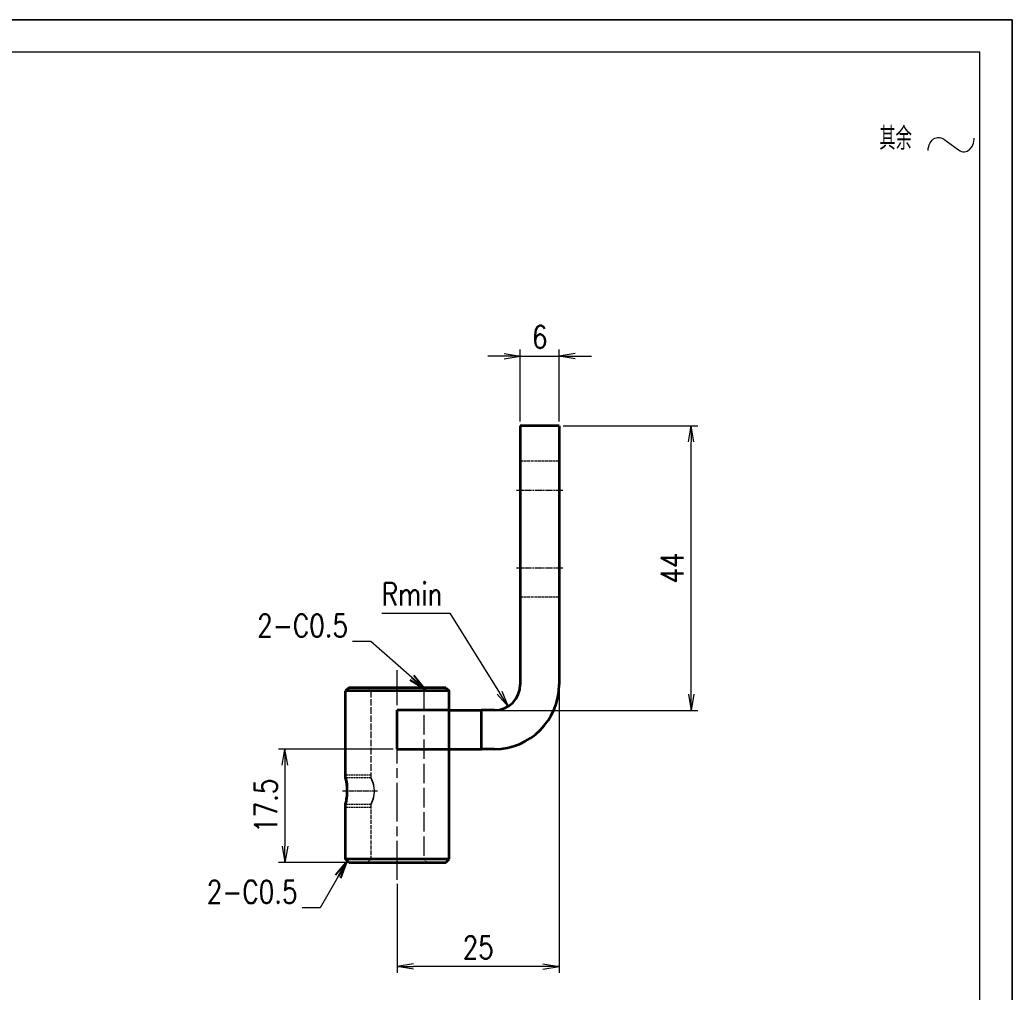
# Model space of a CAD drawing. Header units: inches. Extents: x 269 to 10986, y 1043 to 4337.
# Drawn here: x 7644 to 7797.4, y 3644 to 3794.4 of the extents above; entities that cross this region are included whole.
import ezdxf

# ---------------------------------------------------------------- set-up
doc = ezdxf.new("R2010")
doc.units = ezdxf.units.IN
doc.header["$MEASUREMENT"] = 0
for name, pattern in [('AM_ISO02W050x2', [3.75, 3, -0.75]), ('AM_ISO08W050x2', [9, 6, -0.75, 1.5, -0.75]), ('DOT2', [0.125, 0, -0.125])]:
    doc.linetypes.add(name, pattern=pattern)
doc.layers.add('DIM', color=3, linetype='Continuous')
for name, color, linetype, lineweight in [('中心线', 2, 'AM_ISO08W050x2', 18), ('图框', 7, 'Continuous', 18), ('标注线', 3, 'Continuous', 18), ('粗实线', 7, 'Continuous', 35), ('虚线', 1, 'AM_ISO02W050x2', 18)]:
    doc.layers.add(name, color=color, linetype=linetype, lineweight=lineweight)
doc.layers.add('打印', color=7, linetype='Continuous', lineweight=15, plot=False)
doc.layers.add('打印-禁用', color=7, linetype='Continuous', lineweight=15, plot=False)
doc.styles.add('DIM', font='romans.shx', dxfattribs={"width": 0.8, "bigfont": 'bigfont.shx'})
doc.styles.add('机械长仿宋', font='gbenor.shx', dxfattribs={"height": 1, "bigfont": 'gbcbig.shx'})
doc.dimstyles.new('XR 1-1', dxfattribs={"dimtxt": 3.5, "dimasz": 2.5, "dimexe": 1, "dimexo": 0.625, "dimgap": 1.2, "dimtad": 1, "dimtoh": 1, "dimdsep": 46, "dimtxsty": 'DIM', "dimblk": 'OPEN', "dimcen": 0, "dimclrd": 8, "dimclre": 8, "dimclrt": 2, "dimazin": 2, "dimtfac": 0.5, "dimtmove": 0, "dimatfit": 3, "dimldrblk": 'OPEN', "dimfxl": 0, "dimtolj": 2, "dimlwd": 18, "dimlwe": 18, "dimarcsym": 0})
doc.dimstyles.new('XR 1-1$0', dxfattribs={"dimtxt": 3.5, "dimasz": 2.5, "dimexe": 1, "dimexo": 0.625, "dimgap": 1.2, "dimtad": 1, "dimzin": 9, "dimdsep": 46, "dimtxsty": 'DIM', "dimblk": 'OPEN', "dimcen": 0, "dimclrd": 8, "dimclre": 8, "dimclrt": 2, "dimazin": 2, "dimtfac": 0.5, "dimtmove": 0, "dimatfit": 3, "dimldrblk": 'OPEN', "dimfxl": 0, "dimtolj": 2, "dimlwd": 18, "dimlwe": 18, "dimarcsym": 0})
doc.dimstyles.new('XR 1-1$4', dxfattribs={"dimtxt": 3.5, "dimasz": 2.5, "dimexe": 1, "dimexo": 0.625, "dimgap": 1.2, "dimtad": 1, "dimtoh": 1, "dimdsep": 46, "dimtxsty": 'DIM', "dimblk": 'OPEN', "dimcen": 0, "dimclrd": 8, "dimclre": 8, "dimclrt": 2, "dimazin": 2, "dimtfac": 0.5, "dimtofl": 0, "dimtmove": 0, "dimatfit": 3, "dimldrblk": 'OPEN', "dimfxl": 0, "dimtolj": 2, "dimlwd": 18, "dimlwe": 18, "dimarcsym": 0})

# ---------------------------------------------------------------- blocks, each defined once
blk = doc.blocks.new('GZDEH零件A3图框V01版')
at = {"layer": '图框', "linetype": 'Continuous'}
for p, q in [((3272.49, -1554.46), (2882.49, -1554.46)), ((3272.49, -1832.96), (3272.49, -1554.46))]:
    blk.add_line(p, q, dxfattribs=at)
at = {"layer": '打印-禁用', "linetype": 'Continuous'}
for p, q in [((3277.49, -1549.46), (2857.49, -1549.46)), ((3277.49, -1846.46), (3277.49, -1549.46))]:
    blk.add_line(p, q, dxfattribs=at)
blk = doc.blocks.new('DEH A3')
at = {"layer": '图框'}
blk.add_blockref('GZDEH零件A3图框V01版', (-2857.49, 1846.46), dxfattribs=at)
blk = doc.blocks.new('其余不去材料')
at = {"layer": '标注线', "color": 2, "lineweight": 13}
for points in [[(0, 0.17), (0.01, 0.48), (0.07, 0.79), (0.16, 1.09), (0.28, 1.36), (0.44, 1.6), (0.62, 1.8), (0.82, 1.97), (1.04, 2.09), (1.26, 2.17), (1.49, 2.21), (1.72, 2.21), (1.94, 2.17), (2.37, 1.97), (2.41, 1.95)], [(2.41, 1.95), (3.55, 1.11), (4.7, 0.27)], [(4.7, 0.27), (4.91, 0.14), (5.14, 0.05), (5.37, 0), (5.6, 0), (5.82, 0.04), (6.04, 0.11), (6.45, 0.38), (6.79, 0.8), (7.02, 1.34), (7.11, 1.95), (7.11, 2.09)]]:
    blk.add_lwpolyline(points, dxfattribs=at)
at = {"layer": '标注线', "color": 7, "linetype": 'DOT2', "style": '机械长仿宋'}
blk.add_text('其余', height=3.5, dxfattribs=at).set_placement((-7.56, 0.3))
blk = doc.blocks.new('_Open')
at = {"color": 0, "linetype": 'ByBlock', "lineweight": -2}
for p, q in [((-1, 0.167), (0, 0)), ((-1, -0.167), (0, 0)), ((0, 0), (-1, 0))]:
    blk.add_line(p, q, dxfattribs=at)
blk = doc.blocks.new('*D93')
at = {"layer": 'Defpoints', "color": 0, "transparency": 16777216}
for p in [(7727.35, 3742.38), (7721.35, 3731.61), (7727.35, 3731.61)]:
    blk.add_point(p, dxfattribs=at)
at = {"layer": 'DIM', "color": 8, "lineweight": 18, "transparency": 16777216}
for p, q in [((7721.35, 3732.24), (7721.35, 3743.38)), ((7727.35, 3732.24), (7727.35, 3743.38)), ((7718.85, 3742.38), (7716.35, 3742.38)), ((7721.35, 3742.38), (7727.35, 3742.38)), ((7729.85, 3742.38), (7732.35, 3742.38))]:
    blk.add_line(p, q, dxfattribs=at)
at = {"layer": 'DIM', "color": 8, "lineweight": 18, "transparency": 16777216, "xscale": 2.5, "yscale": 2.5, "zscale": 2.5}
blk.add_blockref('_Open', (7721.35, 3742.38), dxfattribs=at)
at = {"layer": 'DIM', "color": 8, "lineweight": 18, "transparency": 16777216, "xscale": 2.5, "yscale": 2.5, "zscale": 2.5, "rotation": 180}
blk.add_blockref('_Open', (7727.35, 3742.38), dxfattribs=at)
at = {"layer": 'DIM', "color": 2, "transparency": 16777216, "insert": (7724.35, 3745.33), "char_height": 3.5, "attachment_point": 5, "style": 'DIM'}
blk.add_mtext('\\A2;6', dxfattribs=at)
blk = doc.blocks.new('*D94')
at = {"layer": 'Defpoints', "color": 0, "transparency": 16777216}
for p in [(7727.35, 3731.61), (7747.78, 3731.61), (7717.35, 3687.61)]:
    blk.add_point(p, dxfattribs=at)
at = {"layer": 'DIM', "color": 8, "lineweight": 18, "transparency": 16777216}
for p, q in [((7727.98, 3731.61), (7748.78, 3731.61)), ((7747.78, 3690.11), (7747.78, 3729.11)), ((7717.98, 3687.61), (7748.78, 3687.61))]:
    blk.add_line(p, q, dxfattribs=at)
at = {"layer": 'DIM', "color": 8, "lineweight": 18, "transparency": 16777216, "xscale": 2.5, "yscale": 2.5, "zscale": 2.5}
for p, rotation in [((7747.78, 3731.61), 90), ((7747.78, 3687.61), 270)]:
    blk.add_blockref('_Open', p, dxfattribs=dict(at, rotation=rotation))
at = {"layer": 'DIM', "color": 2, "transparency": 16777216, "insert": (7744.83, 3709.61), "char_height": 3.5, "attachment_point": 5, "rotation": 90, "style": 'DIM'}
blk.add_mtext('\\A2;44', dxfattribs=at)
blk = doc.blocks.new('*D95')
at = {"layer": 'Defpoints', "color": 0, "transparency": 16777216}
for p in [(7727.35, 3691.61), (7702.35, 3661.41), (7702.35, 3648.01)]:
    blk.add_point(p, dxfattribs=at)
at = {"layer": 'DIM', "color": 8, "lineweight": 18, "transparency": 16777216}
for p, q in [((7727.35, 3690.99), (7727.35, 3647.01)), ((7702.35, 3660.79), (7702.35, 3647.01)), ((7724.85, 3648.01), (7704.85, 3648.01))]:
    blk.add_line(p, q, dxfattribs=at)
at = {"layer": 'DIM', "color": 8, "lineweight": 18, "transparency": 16777216, "xscale": 2.5, "yscale": 2.5, "zscale": 2.5, "rotation": 180}
blk.add_blockref('_Open', (7702.35, 3648.01), dxfattribs=at)
at = {"layer": 'DIM', "color": 8, "lineweight": 18, "transparency": 16777216, "xscale": 2.5, "yscale": 2.5, "zscale": 2.5}
blk.add_blockref('_Open', (7727.35, 3648.01), dxfattribs=at)
at = {"layer": 'DIM', "color": 2, "transparency": 16777216, "insert": (7714.85, 3650.96), "char_height": 3.5, "attachment_point": 5, "style": 'DIM'}
blk.add_mtext('\\A2;25', dxfattribs=at)
blk = doc.blocks.new('*D96')
at = {"layer": 'Defpoints', "color": 0, "transparency": 16777216}
for p in [(7717.35, 3691.61), (7719.46, 3688.22)]:
    blk.add_point(p, dxfattribs=at)
at = {"layer": 'DIM', "color": 8, "lineweight": 18, "transparency": 16777216}
for p, q in [((7699.96, 3702.64), (7710.49, 3702.64)), ((7710.49, 3702.64), (7718.14, 3690.34))]:
    blk.add_line(p, q, dxfattribs=at)
at = {"layer": 'DIM', "color": 8, "lineweight": 18, "transparency": 16777216, "xscale": 2.5, "yscale": 2.5, "zscale": 2.5, "rotation": 301.8782765697928}
blk.add_blockref('_Open', (7719.46, 3688.22), dxfattribs=at)
at = {"layer": 'DIM', "color": 2, "transparency": 16777216, "insert": (7704.63, 3705.59), "char_height": 3.5, "attachment_point": 5, "style": 'DIM'}
blk.add_mtext('\\A2;{\\Fromans,bigfont|c134;Rmin}', dxfattribs=at)
blk = doc.blocks.new('*D97')
at = {"layer": 'Defpoints', "color": 0, "transparency": 16777216}
for p in [(7702.35, 3681.61), (7684.99, 3664.11), (7694.85, 3664.11)]:
    blk.add_point(p, dxfattribs=at)
at = {"layer": 'DIM', "color": 8, "lineweight": 18, "transparency": 16777216}
for p, q in [((7701.73, 3681.61), (7683.99, 3681.61)), ((7684.99, 3679.11), (7684.99, 3666.61)), ((7694.23, 3664.11), (7683.99, 3664.11))]:
    blk.add_line(p, q, dxfattribs=at)
at = {"layer": 'DIM', "color": 8, "lineweight": 18, "transparency": 16777216, "xscale": 2.5, "yscale": 2.5, "zscale": 2.5}
for p, rotation in [((7684.99, 3681.61), 90), ((7684.99, 3664.11), 270)]:
    blk.add_blockref('_Open', p, dxfattribs=dict(at, rotation=rotation))
at = {"layer": 'DIM', "color": 2, "transparency": 16777216, "insert": (7682.04, 3672.86), "char_height": 3.5, "attachment_point": 5, "rotation": 90, "style": 'DIM'}
blk.add_mtext('\\A2;17.5', dxfattribs=at)

msp = doc.modelspace()

# ---------------------------------------------------------------- linework, layer by layer
at = {"layer": '中心线', "ltscale": 0.180016}
for p, q in [((7727.951, 3721.613), (7720.751, 3721.613)), ((7727.951, 3709.613), (7720.751, 3709.613))]:
    msp.add_line(p, q, dxfattribs=at)
at = {"layer": '中心线'}
msp.add_line((7702.351, 3661.413), (7702.351, 3693.813), dxfattribs=at)
at = {"layer": '中心线', "ltscale": 0.134314}
msp.add_line((7699.265, 3675.113), (7693.893, 3675.113), dxfattribs=at)
at = {"layer": '打印'}
msp.add_lwpolyline([(7377.364, 3794.354), (7797.364, 3794.354), (7797.364, 3497.354), (7377.364, 3497.354)], close=True, dxfattribs=at)
at = {"layer": '粗实线'}
for p, q in [((7721.351, 3731.613), (7721.351, 3691.613)), ((7727.351, 3731.613), (7727.351, 3691.613))]:
    msp.add_line(p, q, dxfattribs=at)
at = {"layer": '粗实线', "ltscale": 0.15}
for p, q in [((7727.351, 3731.613), (7721.351, 3731.613)), ((7702.351, 3681.613), (7702.351, 3687.613)), ((7710.351, 3681.613), (7710.351, 3687.613)), ((7715.351, 3681.613), (7715.351, 3687.613))]:
    msp.add_line(p, q, dxfattribs=at)
at = {"layer": '粗实线', "ltscale": 0.017678}
for p, q in [((7694.851, 3691.113), (7694.351, 3690.613)), ((7694.851, 3691.113), (7694.351, 3690.613)), ((7709.851, 3691.113), (7710.351, 3690.613)), ((7709.851, 3691.113), (7710.351, 3690.613)), ((7694.851, 3664.113), (7694.351, 3664.613)), ((7709.851, 3664.113), (7710.351, 3664.613))]:
    msp.add_line(p, q, dxfattribs=at)
at = {"layer": '粗实线', "ltscale": 0.277392}
msp.add_line((7705.947, 3691.113), (7694.851, 3691.113), dxfattribs=at)
at = {"layer": '粗实线', "ltscale": 0.097608}
msp.add_line((7709.851, 3691.113), (7705.947, 3691.113), dxfattribs=at)
at = {"layer": '粗实线', "ltscale": 0.295885}
msp.add_line((7706.187, 3690.613), (7694.351, 3690.613), dxfattribs=at)
at = {"layer": '粗实线', "ltscale": 0.335825}
msp.add_line((7694.351, 3677.18), (7694.351, 3690.613), dxfattribs=at)
msp.add_line((7694.351, 3677.18), (7694.351, 3690.613), dxfattribs=at)
at = {"layer": '粗实线', "ltscale": 0.104115}
for p, q in [((7710.351, 3690.613), (7706.187, 3690.613)), ((7710.351, 3664.613), (7706.187, 3664.613))]:
    msp.add_line(p, q, dxfattribs=at)
at = {"layer": '粗实线', "ltscale": 0.07501}
msp.add_line((7710.351, 3687.613), (7710.351, 3690.613), dxfattribs=at)
at = {"layer": '粗实线', "ltscale": 0.2}
for p, q in [((7710.351, 3687.613), (7702.351, 3687.613)), ((7702.351, 3681.613), (7710.351, 3681.613))]:
    msp.add_line(p, q, dxfattribs=at)
at = {"layer": '粗实线', "ltscale": 0.125}
for p, q in [((7710.351, 3687.613), (7715.351, 3687.613)), ((7710.351, 3681.613), (7715.351, 3681.613))]:
    msp.add_line(p, q, dxfattribs=at)
at = {"layer": '粗实线', "ltscale": 0.05}
for p, q in [((7717.351, 3687.613), (7715.351, 3687.613)), ((7717.351, 3681.613), (7715.351, 3681.613))]:
    msp.add_line(p, q, dxfattribs=at)
at = {"layer": '粗实线', "ltscale": 0.42499}
msp.add_line((7710.351, 3664.613), (7710.351, 3681.613), dxfattribs=at)
at = {"layer": '粗实线', "ltscale": 0.210825}
msp.add_line((7694.351, 3664.613), (7694.351, 3673.046), dxfattribs=at)
msp.add_line((7694.351, 3664.613), (7694.351, 3673.046), dxfattribs=at)
at = {"layer": '粗实线', "ltscale": 0.024483}
msp.add_line((7695.331, 3664.613), (7694.351, 3664.613), dxfattribs=at)
at = {"layer": '粗实线', "ltscale": 0.022953}
msp.add_line((7694.851, 3664.113), (7695.769, 3664.113), dxfattribs=at)
at = {"layer": '粗实线', "ltscale": 0.271402}
msp.add_line((7706.187, 3664.613), (7695.331, 3664.613), dxfattribs=at)
at = {"layer": '粗实线', "ltscale": 0.254439}
msp.add_line((7695.769, 3664.113), (7705.947, 3664.113), dxfattribs=at)
at = {"layer": '粗实线', "ltscale": 0.097607}
msp.add_line((7705.947, 3664.113), (7709.851, 3664.113), dxfattribs=at)
at = {"layer": '粗实线'}
for centre, radius, start, end in [((7717.351, 3691.613), 10, 270, 0), ((7717.351, 3691.613), 4, 270, 0), ((7685.977, 3674.999), 8.654, 6.52089, 14.59706), ((7686.649, 3675.13), 7.974, 352.74302, 355.65007), ((7685.943, 3675.235), 8.688, 345.47835, 352.64247), ((7685.545, 3675.325), 9.097, 345.55705, 348.32171)]:
    msp.add_arc(centre, radius, start, end, dxfattribs=at)
for points, knots in [([(7694.6, 3674.514), (7694.627, 3674.864), (7694.636, 3675.234), (7694.62, 3675.602), (7694.56, 3676.176), (7694.475, 3676.645), (7694.441, 3676.806), (7694.383, 3677.061), (7694.351, 3677.182), (7694.345, 3677.203), (7694.355, 3677.166), (7694.4, 3676.986), (7694.429, 3676.863), (7694.475, 3676.645), (7694.52, 3676.384), (7694.534, 3676.294), (7694.547, 3676.2), (7694.56, 3676.104)], [0, 0, 0, 0, 0, 0, 3.6387353, 3.6387353, 3.6387353, 5.9417031, 5.9417031, 5.9417031, 8.104317, 8.104317, 8.104317, 10.2878906, 10.2878906, 10.2878906, 11.3586112, 11.3586112, 11.3586112, 11.3586112, 11.3586112, 11.3586112]), ([(7694.351, 3673.046), (7694.352, 3673.051), (7694.353, 3673.055), (7694.375, 3673.14), (7694.386, 3673.183), (7694.399, 3673.238), (7694.412, 3673.295), (7694.481, 3673.601), (7694.562, 3674.047), (7694.61, 3674.44), (7694.637, 3675.029), (7694.61, 3675.608), (7694.597, 3675.779), (7694.58, 3675.945), (7694.56, 3676.104)], [0, 0, 0, 0, 0, 0, 0.1032605, 0.1032605, 0.1032605, 1.0356335, 1.0356335, 1.0356335, 4.5682391, 4.5682391, 4.5682391, 6.0857619, 6.0857619, 6.0857619, 6.0857619, 6.0857619, 6.0857619]), ([(7694.351, 3673.046), (7694.352, 3673.05), (7694.353, 3673.053), (7694.375, 3673.141), (7694.386, 3673.183), (7694.398, 3673.236), (7694.412, 3673.294), (7694.48, 3673.595), (7694.561, 3674.04), (7694.61, 3674.437), (7694.634, 3674.942), (7694.617, 3675.439), (7694.613, 3675.524), (7694.602, 3675.694), (7694.587, 3675.861), (7694.579, 3675.944), (7694.57, 3676.025), (7694.56, 3676.104)], [0, 0, 0, 0, 0, 0, 0.1029721, 0.1029721, 0.1029721, 1.2362836, 1.2362836, 1.2362836, 5.3734095, 5.3734095, 5.3734095, 6.2321721, 6.2321721, 6.2321721, 7.1151304, 7.1151304, 7.1151304, 7.1151304, 7.1151304, 7.1151304])]:
    msp.add_open_spline(points, degree=5, knots=knots, dxfattribs=at)
at = {"layer": '虚线', "ltscale": 0.15}
for p, q in [((7727.351, 3726.113), (7721.351, 3726.113)), ((7727.351, 3726.113), (7721.351, 3726.113)), ((7727.351, 3705.113), (7721.351, 3705.113)), ((7727.351, 3705.113), (7721.351, 3705.113)), ((7710.351, 3687.613), (7710.351, 3681.613)), ((7710.351, 3681.613), (7710.351, 3687.613)), ((7710.351, 3681.613), (7710.351, 3687.613))]:
    msp.add_line(p, q, dxfattribs=at)
at = {"layer": '虚线', "ltscale": 0.017678}
for p, q in [((7698.251, 3690.613), (7697.751, 3691.113)), ((7698.251, 3690.613), (7697.751, 3691.113)), ((7706.451, 3690.613), (7706.951, 3691.113)), ((7706.451, 3690.613), (7706.951, 3691.113)), ((7694.851, 3664.113), (7694.351, 3664.613)), ((7706.451, 3664.613), (7706.951, 3664.113)), ((7706.451, 3664.613), (7706.951, 3664.113)), ((7709.851, 3664.113), (7710.351, 3664.613))]:
    msp.add_line(p, q, dxfattribs=at)
at = {"layer": '虚线', "ltscale": 0.104115}
for p, q in [((7698.516, 3690.613), (7694.351, 3690.613)), ((7698.516, 3664.613), (7694.351, 3664.613)), ((7698.516, 3664.613), (7694.351, 3664.613)), ((7710.351, 3664.613), (7706.187, 3664.613))]:
    msp.add_line(p, q, dxfattribs=at)
at = {"layer": '虚线', "ltscale": 0.295885}
for p, q in [((7706.187, 3690.613), (7694.351, 3690.613)), ((7710.351, 3690.613), (7698.516, 3690.613)), ((7710.351, 3690.613), (7698.516, 3690.613))]:
    msp.add_line(p, q, dxfattribs=at)
at = {"layer": '虚线', "ltscale": 0.192452}
for p, q in [((7705.949, 3690.613), (7698.251, 3690.613)), ((7705.949, 3690.613), (7698.251, 3690.613)), ((7706.451, 3690.613), (7698.753, 3690.613)), ((7706.451, 3690.613), (7698.753, 3690.613))]:
    msp.add_line(p, q, dxfattribs=at)
at = {"layer": '虚线', "ltscale": 0.335825}
msp.add_line((7698.251, 3690.613), (7698.251, 3677.18), dxfattribs=at)
msp.add_line((7698.251, 3690.613), (7698.251, 3677.18), dxfattribs=at)
at = {"layer": '虚线'}
for p, q in [((7706.451, 3690.613), (7706.451, 3664.613)), ((7706.451, 3690.613), (7706.451, 3664.613)), ((7710.351, 3664.613), (7710.351, 3690.613))]:
    msp.add_line(p, q, dxfattribs=at)
at = {"layer": '虚线', "ltscale": 0.0975}
for p, q in [((7698.251, 3677.613), (7694.351, 3677.613)), ((7698.251, 3677.613), (7694.351, 3677.613)), ((7698.251, 3677.18), (7694.351, 3677.18)), ((7698.251, 3677.18), (7694.351, 3677.18)), ((7698.251, 3673.046), (7694.351, 3673.046)), ((7698.251, 3673.046), (7694.351, 3673.046)), ((7698.251, 3672.613), (7694.351, 3672.613)), ((7698.251, 3672.613), (7694.351, 3672.613))]:
    msp.add_line(p, q, dxfattribs=at)
at = {"layer": '虚线', "ltscale": 0.000253244}
msp.add_line((7694.354, 3673.056), (7694.351, 3673.046), dxfattribs=at)
at = {"layer": '虚线', "ltscale": 0.000259743}
msp.add_line((7694.354, 3673.056), (7694.351, 3673.046), dxfattribs=at)
at = {"layer": '虚线', "ltscale": 0.210825}
msp.add_line((7698.251, 3673.046), (7698.251, 3664.613), dxfattribs=at)
msp.add_line((7698.251, 3673.046), (7698.251, 3664.613), dxfattribs=at)
at = {"layer": '虚线', "ltscale": 0.271402}
for p, q in [((7706.187, 3664.613), (7695.331, 3664.613)), ((7709.372, 3664.613), (7698.516, 3664.613)), ((7709.372, 3664.613), (7698.516, 3664.613))]:
    msp.add_line(p, q, dxfattribs=at)
at = {"layer": '虚线', "ltscale": 0.017679}
msp.add_line((7698.251, 3664.613), (7697.751, 3664.113), dxfattribs=at)
msp.add_line((7698.251, 3664.613), (7697.751, 3664.113), dxfattribs=at)
at = {"layer": '虚线', "ltscale": 0.053357}
for p, q in [((7700.386, 3664.613), (7698.251, 3664.613)), ((7700.386, 3664.613), (7698.251, 3664.613)), ((7704.317, 3664.613), (7706.451, 3664.613)), ((7704.317, 3664.613), (7706.451, 3664.613))]:
    msp.add_line(p, q, dxfattribs=at)
at = {"layer": '虚线', "ltscale": 0.139093}
for p, q in [((7698.753, 3664.613), (7704.317, 3664.613)), ((7698.753, 3664.613), (7704.317, 3664.613)), ((7700.386, 3664.613), (7705.949, 3664.613)), ((7700.386, 3664.613), (7705.949, 3664.613))]:
    msp.add_line(p, q, dxfattribs=at)
at = {"layer": '虚线', "ltscale": 0.024483}
msp.add_line((7710.351, 3664.613), (7709.372, 3664.613), dxfattribs=at)
at = {"layer": '虚线'}
for centre, radius, start, end in [((7686.854, 3675.114), 7.769, 355.65472, 6.4177), ((7686.646, 3675.13), 7.977, 352.74343, 355.56805), ((7694.696, 3675.199), 4.122, 344.85693, 349.86829), ((7694.694, 3675.199), 4.123, 344.85799, 349.86723), ((7695.213, 3675.113), 3.598, 349.76392, 10.23587), ((7695.213, 3675.113), 3.597, 349.76362, 10.23636), ((7686.217, 3675.188), 8.41, 348.30818, 352.72062)]:
    msp.add_arc(centre, radius, start, end, dxfattribs=at)
for points, knots in [([(7698.753, 3675.753), (7698.706, 3676.021), (7698.636, 3676.275), (7698.553, 3676.508), (7698.417, 3676.837), (7698.313, 3677.058), (7698.281, 3677.122), (7698.241, 3677.2), (7698.252, 3677.178), (7698.27, 3677.142), (7698.343, 3676.995), (7698.462, 3676.732), (7698.54, 3676.543), (7698.613, 3676.332), (7698.674, 3676.104)], [0, 0, 0, 0, 0, 0, 2.4362022, 2.4362022, 2.4362022, 3.9077833, 3.9077833, 3.9077833, 5.3246079, 5.3246079, 5.3246079, 7.5477381, 7.5477381, 7.5477381, 7.5477381, 7.5477381, 7.5477381]), ([(7698.753, 3675.753), (7698.705, 3676.023), (7698.635, 3676.278), (7698.552, 3676.51), (7698.392, 3676.899), (7698.276, 3677.133), (7698.242, 3677.198), (7698.239, 3677.206), (7698.341, 3677), (7698.412, 3676.849), (7698.513, 3676.611), (7698.608, 3676.329), (7698.631, 3676.256), (7698.654, 3676.181), (7698.674, 3676.104)], [0, 0, 0, 0, 0, 0, 2.8499852, 2.8499852, 2.8499852, 5.4831005, 5.4831005, 5.4831005, 8.1254209, 8.1254209, 8.1254209, 9.0032877, 9.0032877, 9.0032877, 9.0032877, 9.0032877, 9.0032877]), ([(7698.674, 3674.122), (7698.615, 3673.902), (7698.544, 3673.697), (7698.469, 3673.511), (7698.356, 3673.258), (7698.281, 3673.106), (7698.261, 3673.065), (7698.236, 3673.016), (7698.275, 3673.093), (7698.321, 3673.184), (7698.439, 3673.436), (7698.578, 3673.791), (7698.647, 3673.996), (7698.769, 3674.456), (7698.822, 3674.962), (7698.824, 3675.228), (7698.791, 3675.57), (7698.727, 3675.892), (7698.711, 3675.964), (7698.693, 3676.035), (7698.674, 3676.104)], [0, 0, 0, 0, 0, 0, 2.1552853, 2.1552853, 2.1552853, 3.4512422, 3.4512422, 3.4512422, 5.3817046, 5.3817046, 5.3817046, 7.4995244, 7.4995244, 7.4995244, 9.7849122, 9.7849122, 9.7849122, 10.462186, 10.462186, 10.462186, 10.462186, 10.462186, 10.462186]), ([(7698.674, 3674.122), (7698.614, 3673.9), (7698.544, 3673.695), (7698.469, 3673.511), (7698.335, 3673.211), (7698.256, 3673.054), (7698.238, 3673.021), (7698.255, 3673.052), (7698.352, 3673.251), (7698.415, 3673.387), (7698.555, 3673.717), (7698.687, 3674.136), (7698.746, 3674.373), (7698.806, 3674.75), (7698.814, 3675.138), (7698.811, 3675.271), (7698.792, 3675.524), (7698.753, 3675.769), (7698.73, 3675.886), (7698.703, 3675.997), (7698.674, 3676.104)], [0, 0, 0, 0, 0, 0, 2.5305196, 2.5305196, 2.5305196, 4.896616, 4.896616, 4.896616, 7.2773847, 7.2773847, 7.2773847, 9.8287334, 9.8287334, 9.8287334, 11.1521577, 11.1521577, 11.1521577, 12.3723228, 12.3723228, 12.3723228, 12.3723228, 12.3723228, 12.3723228])]:
    msp.add_open_spline(points, degree=5, knots=knots, dxfattribs=at)

# ---------------------------------------------------------------- block references
at = {"layer": '图框'}
msp.add_blockref('DEH A3', (7377.364, 3497.354), dxfattribs=at)
at = {"layer": '标注线'}
msp.add_blockref('其余不去材料', (7784.396, 3773.965), dxfattribs=at)

# ---------------------------------------------------------------- texts
at = {"layer": 'DIM', "color": 2, "char_height": 3.5, "attachment_point": 9, "style": 'DIM'}
for insert in [(7694.736, 3698.955), (7686.933, 3657.797)]:
    msp.add_mtext('\\A2;{\\Fromans,bigfont|c134;2-}C0.5', dxfattribs=dict(at, insert=insert))

# ---------------------------------------------------------------- dimensions: what is measured, and where the dimension line sits
at = {"layer": 'DIM'}
for base, p1, p2, picture, middle in [((7727.351, 3742.382), (7721.351, 3731.613), (7727.351, 3731.613), '*D93', (7724.351, 3745.332)), ((7702.351, 3648.014), (7727.351, 3691.613), (7702.351, 3661.413), '*D95', (7714.851, 3650.964))]:
    dim = msp.add_linear_dim(base=base, p1=p1, p2=p2, dimstyle='XR 1-1$0', dxfattribs=at)
    dim.commit()
    dim.dimension.update_dxf_attribs({"geometry": picture, "text_midpoint": middle})
for base, p1, p2, picture, middle in [((7747.783, 3731.613), (7717.351, 3687.613), (7727.351, 3731.613), '*D94', (7744.833, 3709.613)), ((7684.988, 3664.113), (7702.351, 3681.613), (7694.851, 3664.113), '*D97', (7682.038, 3672.863))]:
    dim = msp.add_linear_dim(base=base, p1=p1, p2=p2, angle=90, dimstyle='XR 1-1$0', dxfattribs=at)
    dim.commit()
    dim.dimension.update_dxf_attribs({"geometry": picture, "text_midpoint": middle})
dim = msp.add_radius_dim(center=(7717.351, 3691.613), mpoint=(7719.464, 3688.216), text='{\\Fromans,bigfont|c134;Rmin}', dimstyle='XR 1-1$4', override={"dimtmove": 1}, dxfattribs=at)
dim.commit()
dim.dimension.update_dxf_attribs({"geometry": '*D96', "text_midpoint": (7710.493, 3702.641), "dimtype": 164})

# ---------------------------------------------------------------- leaders
for points in [[(7706.691, 3690.853), (7698.235, 3698.255), (7695.435, 3698.255)], [(7694.618, 3664.347), (7690.432, 3657.098), (7687.632, 3657.098)]]:
    msp.add_leader(points, dimstyle='XR 1-1', override={"dimasz": 2.8, "dimexe": 0.69965, "dimexo": 0.69965, "dimgap": 0.69965}, dxfattribs=at)

doc.saveas('drawing.dxf')
